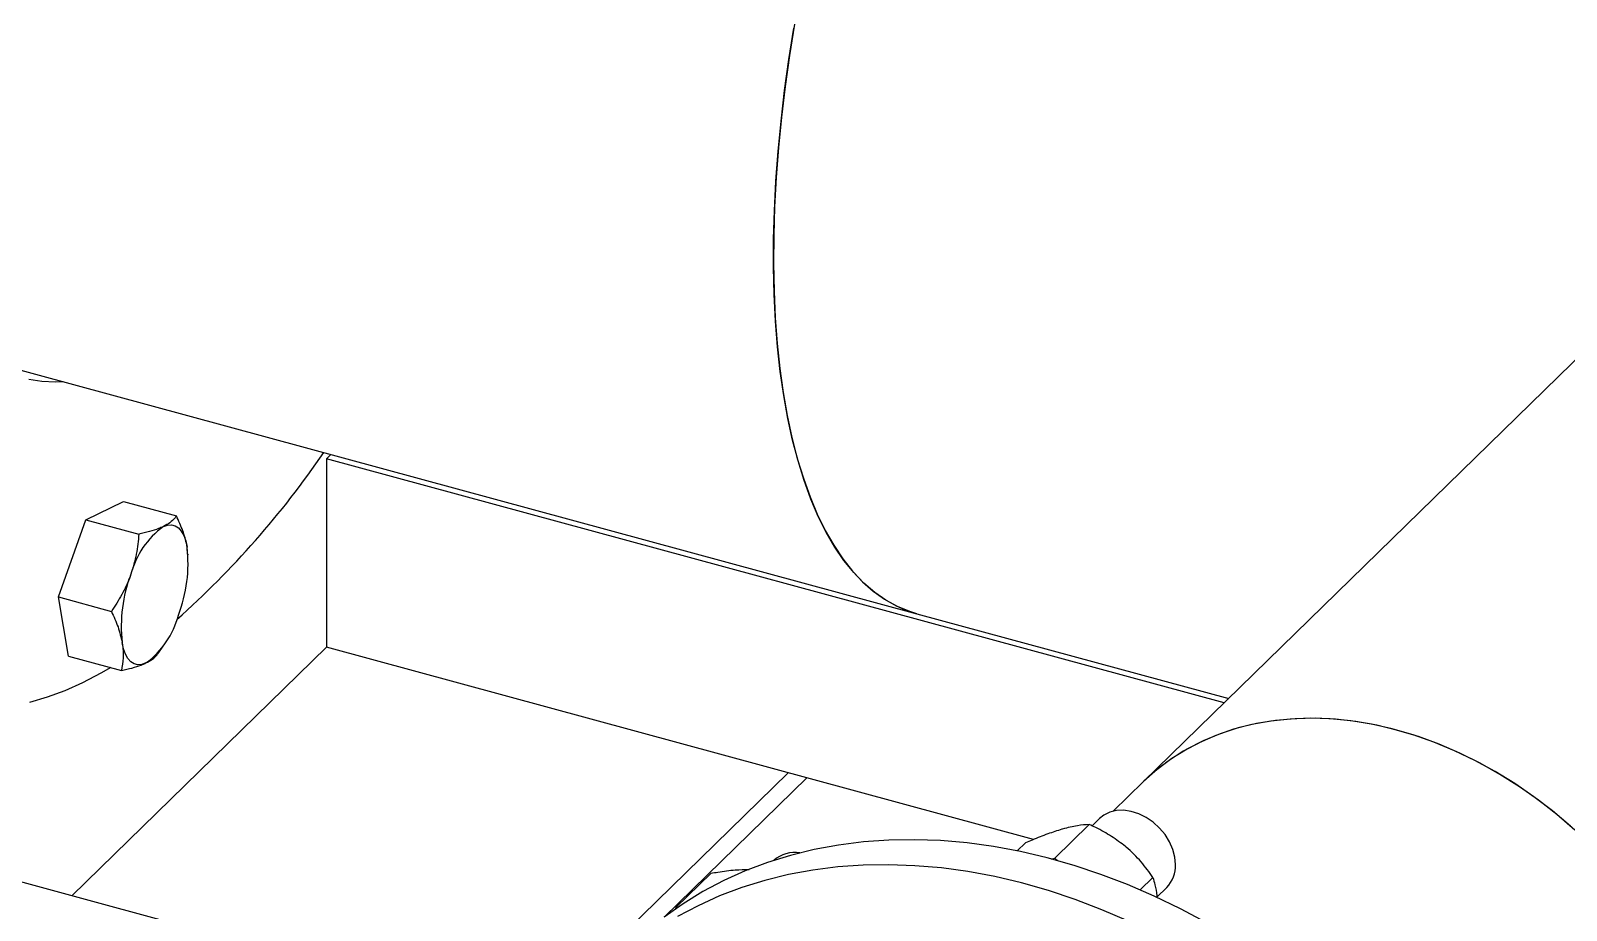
# Model space of a CAD drawing. Header units: inches. Extents: x 0.9 to 37.1, y -8.4 to 11.7.
# Drawn here: x 1.0457 to 1.1912, y 1.1322 to 1.2156 of the extents above; entities that cross this region are included whole.
import ezdxf

# ---------------------------------------------------------------- set-up
doc = ezdxf.new("R2010")
doc.units = ezdxf.units.IN
doc.header["$MEASUREMENT"] = 0

msp = doc.modelspace()

# ---------------------------------------------------------------- linework, layer by layer
at = {"color": 7, "linetype": 'Continuous', "lineweight": 25}
for p, q in [((1.199550980256838, 1.191652171094213), (1.151141557123736, 1.144403090056837)), ((1.041466840860769, 1.184310228854373), (1.129663287615436, 1.160340324447708)), ((1.074138867661502, 1.175430672046784), (1.073710299215149, 1.175012376104769)), ((1.158807095314327, 1.151884890328789), (1.073710299215149, 1.175012376104769)), ((1.073710299215149, 1.175012376104769), (1.073710299215149, 1.157154724006808)), ((1.05090491351901, 1.169249760454345), (1.054461875823563, 1.170970957914447)), ((1.054461875823563, 1.170970957914447), (1.059486554062424, 1.169605358034955)), ((1.04830103639147, 1.161925823055229), (1.05090491351901, 1.169249760454345)), ((1.05090491351901, 1.169249760454345), (1.05592959175787, 1.167884160574853)), ((1.060549932370867, 1.165968935894164), (1.060502882427624, 1.166657285857553)), ((1.060589802953343, 1.165908977205653), (1.060585550429511, 1.165971367442423)), ((1.04830103639147, 1.161925823055229), (1.05332571463033, 1.160560223175737)), ((1.049254121568483, 1.156323083116215), (1.04830103639147, 1.161925823055229)), ((1.129663287615433, 1.160340324447709), (1.159235663760679, 1.152303186270802)), ((1.05783333842226, 1.156675122332465), (1.058243669234009, 1.157276458103945)), ((1.049254121568483, 1.156323083116215), (1.054278799807344, 1.154957483236723)), ((1.073710299215149, 1.157154724006808), (1.049584531292999, 1.133607234905184)), ((1.140733330611837, 1.138939300203032), (1.073710299215149, 1.157154724006808)), ((1.093344802938497, 1.121714130741136), (1.117470570860646, 1.14526161984276)), ((1.105736202164659, 1.131576309749529), (1.119259471327441, 1.144775435027386)), ((1.151141557123736, 1.144403090056836), (1.148291332736028, 1.141621183676765)), ((1.142749025050005, 1.137170628460017), (1.146018323477666, 1.140361563950391)), ((1.146992596510737, 1.140917256536974), (1.146290718112697, 1.140232201703409)), ((1.13919137243508, 1.137857695814963), (1.139974799646204, 1.138622344790091)), ((1.095619322339207, 1.121095965105078), (1.035273327558642, 1.137496713428181)), ((1.142455361079967, 1.137086117168654), (1.142749025050005, 1.137170628460017)), ((1.142749025050005, 1.137170628460017), (1.143044270792243, 1.136925179029841)), ((1.106871323677765, 1.13251828868453), (1.110140622105425, 1.135709224174904)), ((1.150854674145462, 1.134159106214068), (1.152061847309129, 1.135337344229411)), ((1.152427159864407, 1.133485134734668), (1.153358933894272, 1.13439457475267)), ((1.106827448921718, 1.132371515352134), (1.106871323677765, 1.13251828868453)), ((1.106871323677765, 1.13251828868453), (1.10703648819387, 1.132516292593725))]:
    msp.add_line(p, q, dxfattribs=at)
at = {"color": 7, "linetype": 'Continuous', "lineweight": 25, "flags": 128}
for points in [[(1.118082162258402, 1.216209203921897), (1.117604676347511, 1.213243547013855), (1.117191025985015, 1.210302100317715), (1.116842107045487, 1.207391234352027), (1.116558675209655, 1.204517253404291), (1.116341344327761, 1.20168638187727), (1.116190585090102, 1.198904750808321), (1.116106724007614, 1.196178384590933), (1.116089942704729, 1.193513187927234), (1.116140277526012, 1.190914933039721), (1.116257619457448, 1.188389247169907), (1.116441714362544, 1.185941600390974), (1.116692163532729, 1.183577293760812), (1.117008424550869, 1.181301447841103), (1.117389812466023, 1.179118991607332), (1.117835501276893, 1.177034651773717), (1.11834452572076, 1.175052942556204), (1.118915783364026, 1.173178155895677), (1.119548036989842, 1.17141435216257), (1.120239917277642, 1.169765351363011), (1.12098992576879, 1.168234724865536), (1.121796438111903, 1.166825787666305), (1.122657707580837, 1.165541591209553), (1.123571868857708, 1.164384916778843), (1.124536942072753, 1.163358269473428), (1.125550837092288, 1.162463872782761), (1.126611358045471, 1.161703663770912), (1.127716208080073, 1.161079288881319), (1.128862994336941, 1.160592100370961), (1.129663287615433, 1.160340324447709)], [(1.117143854265553, 1.20993643970839), (1.117549459335669, 1.212874410974807), (1.118019019541931, 1.215837391919588)], [(1.129663287615436, 1.160340324447708), (1.129009168513882, 1.160540903529403), (1.127857313058451, 1.161010863431978), (1.126747088223324, 1.161618157908074), (1.125680898508275, 1.162361471693085), (1.124661053042809, 1.163239194934872), (1.123689760585107, 1.164249426680342), (1.12276912473835, 1.16538997899249), (1.121901139394778, 1.166658381688982), (1.121087684417361, 1.168051887692023), (1.120330521568446, 1.16956747897791), (1.11963129069416, 1.171201873113407), (1.118991506172875, 1.172951530364758), (1.118412553635395, 1.174812661363965), (1.117895686964001, 1.176781235315715), (1.117442025576807, 1.178852988727185), (1.117052552003358, 1.181023434641816), (1.116728109756687, 1.183287872357068), (1.116469401506455, 1.185641397605087), (1.116276987557123, 1.188078913174262), (1.116151284634459, 1.190595139948647), (1.116092564983003, 1.193184628341358), (1.116100955776444, 1.195841770097154), (1.116176438842192, 1.198560810438676), (1.116318850700735, 1.201335860530013), (1.1165278829197, 1.204160910230608), (1.116803082781846, 1.207029841111881), (1.117143854265553, 1.20993643970839)], [(1.048806895486971, 1.182315359285317), (1.048016010902188, 1.182278956820126), (1.046741703211794, 1.182332547043671), (1.04550163908763, 1.182527047075643)], [(1.05824785868684, 1.168598057097009), (1.058642872765825, 1.168737324775512), (1.059017005290421, 1.168763620028818), (1.059363854749401, 1.168676492937855), (1.05967748645236, 1.168477434271306), (1.059952534073902, 1.168169849978143), (1.060184291472966, 1.167759002910902), (1.060368793216201, 1.16725192277681), (1.060502882427624, 1.166657285857553)], [(1.056597066736312, 1.155671379758879), (1.056202052657328, 1.155532112080377), (1.055827920132733, 1.15550581682707), (1.055481070673752, 1.155592943918033), (1.055167438970793, 1.155792002584583), (1.054892391349251, 1.156099586877746), (1.054660633950187, 1.156510433944987), (1.054476132206952, 1.157017514079078), (1.054342042995529, 1.157612150998335)], [(1.05325873682047, 1.15523471449925), (1.052317219433155, 1.154689875484165), (1.050599773123974, 1.153794370105171), (1.048899869700367, 1.153036235896019), (1.047220004005025, 1.152416585523209), (1.045562641472506, 1.151936328409111)], [(1.191627901379178, 1.140208843807918), (1.189927058149975, 1.141646699994244), (1.188164623583882, 1.142992546374666), (1.186347989943957, 1.144240738001748), (1.184484776823012, 1.145386039526031), (1.182582799184388, 1.146423647154899), (1.180650034583287, 1.147349208801365), (1.178694589706127, 1.148158842338228), (1.176724666368289, 1.148849151881065), (1.174748527112849, 1.149417242031756), (1.172774460554599, 1.149860730022782), (1.170810746614725, 1.150177755711386), (1.168865621791927, 1.150366989381657), (1.16694724461569, 1.150427637321817), (1.165063661426577, 1.150359445153329), (1.163222772627071, 1.150162698897846), (1.161432299544554, 1.149838223777538), (1.159699752045367, 1.149387380753823), (1.158032397035823, 1.14881206081902), (1.156437227982281, 1.148114677064874), (1.15492093557811, 1.147298154561209), (1.153489879680604, 1.146365918087165), (1.152150062635522, 1.145321877766491), (1.151141557123736, 1.144403090056836)], [(1.175242691504261, 1.149286816732077), (1.173267329595204, 1.149761650216757), (1.17130025304048, 1.150110436974155), (1.169349712442767, 1.150331714071398), (1.167423889047194, 1.150424553395441), (1.165530860426352, 1.150388565545894), (1.163678566600151, 1.150223901468306), (1.161874776732614, 1.149931251821043), (1.16012705654531, 1.149511844078428), (1.158442736584076, 1.148967437382289), (1.156828881472176, 1.148300315163504), (1.155292260278802, 1.147513275564499), (1.153839318127252, 1.146609619702868), (1.152476149161846, 1.145593137825339), (1.151208470986955, 1.144468093410156), (1.151141557123736, 1.144403090056837)], [(1.192042646424444, 1.139835701846656), (1.190358326463212, 1.141295632692499), (1.188610606275907, 1.142665026230705), (1.186806816408371, 1.143938138748878), (1.184954522582169, 1.145109630370678), (1.183061493961327, 1.146174587453121), (1.181135670565753, 1.147128543196104), (1.179185129968041, 1.147967496377719), (1.177218053413317, 1.148687928136765), (1.175242691504261, 1.149286816732077)], [(1.154206316538274, 1.136560498156028), (1.154141543920134, 1.137275609726637), (1.153949307910955, 1.138002944642373), (1.153635787134247, 1.138719125760591), (1.153211058405735, 1.139401134430876), (1.152688772856225, 1.140027050333407), (1.152085717173014, 1.14057675601607), (1.151421274061958, 1.141032583485926), (1.150716799271351, 1.141379882073038), (1.149994935200606, 1.141607489315057), (1.14927888315491, 1.141708089727948), (1.148591657636181, 1.141678449931669), (1.147955346638041, 1.141519522573657), (1.14739040171953, 1.141236415709967), (1.146992596510737, 1.140917256536974)], [(1.157113108153471, 1.131065966792004), (1.154654596578878, 1.132377947805588), (1.152165814011834, 1.133577622536778), (1.149653047333098, 1.134661960503087), (1.14712264400938, 1.135628222572705), (1.144580996059084, 1.136473967883783), (1.142034523905515, 1.137197060010265), (1.13948966015834, 1.137795672358684), (1.136952833364244, 1.138268292782296), (1.134430451767878, 1.138613727400892), (1.131928887124065, 1.138831103616647), (1.129454458602201, 1.138919872318374), (1.127013416823482, 1.138879809268629), (1.124611928071298, 1.138711015670152), (1.122256058714653, 1.138413917910222), (1.119951759884005, 1.137989266483564), (1.117704852438185, 1.137438134096538), (1.115521012260405, 1.136761912957385), (1.113405755920487, 1.13596231125939), (1.111364426739524, 1.135041348865839), (1.109402181292188, 1.134001352207665), (1.107523976380781, 1.132844948406686), (1.105734556513912, 1.131575058639266)], [(1.149735108861156, 1.131205179793006), (1.14722234218242, 1.132289517759315), (1.144691938858703, 1.133255779828932), (1.142150290908406, 1.13410152514001), (1.139603818754838, 1.134824617266493), (1.137058955007662, 1.135423229614912), (1.134522128213567, 1.135895850038524), (1.1319997466172, 1.13624128465712), (1.129498181973387, 1.136458660872875), (1.127023753451523, 1.136547429574602), (1.124582711672805, 1.136507366524857), (1.12218122292062, 1.13633857292638), (1.119825353563975, 1.136041475166449), (1.117521054733327, 1.135616823739792), (1.115274147287507, 1.135065691352766), (1.113090307109728, 1.134389470213613), (1.11097505076981, 1.133589868515618), (1.108933721588846, 1.132668906122066), (1.106971476141512, 1.131628909463892)]]:
    msp.add_lwpolyline(points, dxfattribs=at)
at = {"color": 7, "linetype": 'Continuous', "lineweight": 25}
for centre, radius, start, end in [((1.002227072961, 1.224320895535114), 0.08629200548114782, 311.61337685942, 325.6374280783453), ((1.063062949762132, 1.162008038741738), 0.0081617059482793, 126.1542656647843, 165.3264655325235), ((1.046776178033554, 1.165125872051191), 0.01381186597706786, 339.0790953833259, 6.365854626848585), ((1.068068747389587, 1.159143564804699), 0.01381186597705561, 159.0790953833144, 186.3658546268633), ((1.05178197566102, 1.162261398114151), 0.008161705948279382, 306.1542656647886, 345.3264655325282), ((1.118115531503728, 1.134655409956684), 0.003056400319384549, 80.94550564036136, 131.1523742253196), ((1.151249036711471, 1.136468762147134), 0.002958702328614027, 315.4889887968658, 1.776768348938501)]:
    msp.add_arc(centre, radius, start, end, dxfattribs=at)
for points, knots in [([(1.059486554062424, 1.169605358034955), (1.059428785267587, 1.169526680452558), (1.059266420304887, 1.169305549255908), (1.058902386227955, 1.168956713863982), (1.058466985268449, 1.168718130319877), (1.05824785868684, 1.168598057097009)], [0, 0, 0, 0, 0.2152816572951722, 0.6050705810155996, 1, 1, 1, 1]), ([(1.060502882427624, 1.166657285857553), (1.060490939507334, 1.166723877462368), (1.060400515886689, 1.167228063529578), (1.060121337469715, 1.168208206045492), (1.059699437161486, 1.169136804443349), (1.059486554062424, 1.169605358034955)], [0, 0, 0, 0, 0.07010571820324446, 0.5307925293049198, 1, 1, 1, 1]), ([(1.05592959175787, 1.167884160574853), (1.055869020264639, 1.167248437783226), (1.055746766718029, 1.165965336413404), (1.055361714168368, 1.164709242067), (1.055167438970793, 1.1640754896674)], [0, 0, 0, 0, 0.4954579634770115, 1, 1, 1, 1]), ([(1.05824785868684, 1.168598057097009), (1.058099527086352, 1.168531422448102), (1.057711400994803, 1.168357065495458), (1.056945337788154, 1.168113477095369), (1.056269434928644, 1.167960884136766), (1.05592959175787, 1.167884160574853)], [0, 0, 0, 0, 0.2352153999993335, 0.6154671935981741, 1, 1, 1, 1]), ([(1.055167438970793, 1.1640754896674), (1.055135927125538, 1.163988845015643), (1.054897340994844, 1.163332830998014), (1.054338814052827, 1.1621255093414), (1.053665471061015, 1.161085162810325), (1.05332571463033, 1.160560223175737)], [0, 0, 0, 0, 0.07010571820324608, 0.5307925293049145, 1, 1, 1, 1]), ([(1.05332571463033, 1.160560223175737), (1.053553976294863, 1.160064265401271), (1.054014684733033, 1.159063256615409), (1.054232264737148, 1.158098773349506), (1.054342042995529, 1.157612150998335)], [0, 0, 0, 0, 0.4954579634770068, 1, 1, 1, 1]), ([(1.054342042995529, 1.157612150998335), (1.054352696323432, 1.157545909877098), (1.054433356032915, 1.157044377431727), (1.054476741508198, 1.156128318384933), (1.054345182202075, 1.155350138451052), (1.054278799807344, 1.154957483236723)], [0, 0, 0, 0, 0.07010571820324374, 0.530792529304909, 1, 1, 1, 1]), ([(1.056597066736312, 1.155671379758879), (1.056813377596932, 1.155789722578764), (1.057249233492484, 1.156028177622562), (1.057614159728655, 1.156376868733068), (1.057777994009213, 1.156600003273514), (1.057835762111896, 1.156678680696825)], [0, 0, 0, 0, 0.3894480145147164, 0.7847188654868374, 1, 1, 1, 1]), ([(1.054278799807344, 1.154957483236723), (1.05461522768352, 1.15503338989113), (1.055291263207009, 1.15518592063689), (1.056058116168632, 1.155429275028415), (1.056448732560591, 1.15560474580804), (1.056597066736312, 1.155671379758879)], [0, 0, 0, 0, 0.3805934879738672, 0.7647841813874835, 1, 1, 1, 1]), ([(1.143421934963303, 1.139907131850401), (1.142983051363466, 1.139769702018729), (1.142089424433024, 1.139489876118026), (1.140897339170639, 1.139015576424289), (1.140183115613904, 1.138711139282076), (1.139974799646204, 1.138622344790091)], [0, 0, 0, 0, 0.4060446745437036, 0.8267623950146998, 0.9999999999999999, 0.9999999999999999, 0.9999999999999999, 0.9999999999999999]), ([(1.146018323477666, 1.140361563950391), (1.145660323180964, 1.140335412304515), (1.144931282331232, 1.140282156432085), (1.143971727281187, 1.140064799951192), (1.143436435470628, 1.139911290270546), (1.143421934963303, 1.139907131850401)], [0, 0, 0, 0, 0.4841952181635656, 0.9860273763412022, 1, 1, 1, 1]), ([(1.149465458794766, 1.138264631570061), (1.149026575194927, 1.138600273088584), (1.148132948264487, 1.139283685045733), (1.146940863002102, 1.139930074116314), (1.146226639445366, 1.140264130485528), (1.146018323477666, 1.140361563950391)], [0, 0, 0, 0, 0.4060446745436762, 0.8267623950146396, 1, 1, 1, 1]), ([(1.152061847309129, 1.135337344229411), (1.151703847012426, 1.13583683977587), (1.150974806162692, 1.136854025127343), (1.150015251112656, 1.137806116920332), (1.14947995930209, 1.138252538467229), (1.149465458794766, 1.138264631570061)], [0, 0, 0, 0, 0.4841952181635664, 0.9860273763412052, 1, 1, 1, 1]), ([(1.113772994235905, 1.136077097713626), (1.113338674605956, 1.136067654980789), (1.112398691544033, 1.136047218398346), (1.111148043167757, 1.135880267851832), (1.110368104926401, 1.135747847050276), (1.110140622105425, 1.135709224174904)], [0, 0, 0, 0, 0.3782618007937501, 0.818659027131976, 1, 1, 1, 1]), ([(1.152061847309129, 1.135337344229411), (1.152123817248002, 1.135111184137411), (1.152270432267885, 1.134576110729431), (1.152403359031881, 1.133962800165853), (1.152425253884024, 1.133523386377318), (1.152427159864406, 1.133485134734668)], [0, 0, 0, 0, 0.4006173618950917, 0.9478228242215879, 1, 1, 1, 1])]:
    msp.add_open_spline(points, degree=3, knots=knots, dxfattribs=at)

doc.saveas('drawing.dxf')
